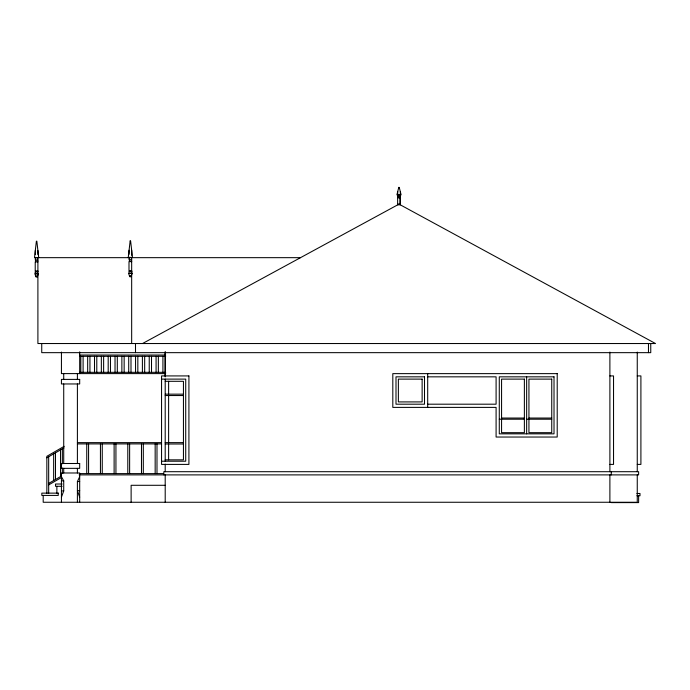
<?xml version="1.0" encoding="UTF-8"?>
<svg xmlns="http://www.w3.org/2000/svg" width="690" height="690" viewBox="0 0 690 690"><rect width="100%" height="100%" fill="white"/><g stroke="black" fill="none" stroke-linecap="round" stroke-linejoin="round"><path stroke-width="1.03" d="M165.203 375.955L165.203 351.745M61.436 497.197L63.721 490.926L63.721 480.844L61.436 476.712M77.401 502.26L77.401 481.525L79.686 476.712M64.179 446.318L46.842 456.323L46.842 493.264M46.842 457.798L63.98 447.905M48.671 483.431L61.436 476.057M48.671 484.906L61.436 477.532M142.528 343.534L398.07 204.645M397.587 204.732L400.442 204.732M129.392 257.663L34.5 257.663L36.38 241.207L36.837 241.207L38.718 257.663M131.669 257.663L300.521 257.663M131.669 259.854L129.09 259.854L129.09 257.396M37.898 260.121L35.319 260.121L35.319 257.663M131.764 261.613L128.996 261.613L128.996 270.687L131.764 270.687M37.993 261.881L35.225 261.881L35.225 270.954L37.993 270.954M38.036 271.817L35.181 271.817L35.181 273.369L38.036 273.369M129.461 275.75L131.298 275.75M79.686 355.031L165.686 355.031M79.686 356.307L165.686 356.307M79.686 372.324L165.686 372.324M165.686 373.601L61.436 373.601L61.436 352.064M609.891 375.921L613.539 375.921L613.539 464.405L609.891 464.405M637.258 375.921L640.907 375.921L640.907 464.405L637.258 464.405M427.697 376.835L496.093 376.835L496.093 404.193L427.697 404.193M161.555 379.112L185.722 379.112L185.722 461.213L161.555 461.213M165.203 381.303L183.445 381.303L183.445 459.842L165.203 459.842M165.203 394.163L183.445 394.163M165.203 395.534L183.445 395.534M501.57 418.045L524.374 418.045M528.937 418.045L551.741 418.045M499.284 419.21L524.374 419.21M526.651 419.21L551.741 419.21M77.401 442.635L161.357 442.635M165.203 442.635L183.445 442.635M77.401 443.911L161.357 443.911M165.203 443.998L183.445 443.998M79.686 473.616L163.539 473.616M79.126 474.893L638.621 474.893L638.621 471.701L163.832 471.701L163.832 474.893M61.436 480.844L63.721 480.844M77.401 481.525L79.686 481.525M62.143 484.018L55.511 484.018L55.511 486.295L62.143 486.295M165.203 485.294L131.126 485.294L131.126 502.26M79.686 490.65L77.401 490.65L79.686 497.197M61.436 490.926L63.721 490.926M636.913 493.479L639.992 493.479L639.992 495.756L636.913 495.756M611.262 502.605L638.621 502.605L638.621 495.756M399.959 204.654L655.5 343.534L37.907 343.534L37.898 257.663M650.756 343.534L650.756 352.659L41.736 352.659L41.736 343.534M648.471 343.534L648.471 352.659M637.258 352.072L637.258 471.701M637.258 474.893L637.258 502.26L43.194 502.26L43.194 495.42M611.262 471.701L611.262 474.893M609.891 352.072L609.891 471.701M609.891 474.893L609.891 502.26M526.651 376.835L526.651 433.846M427.697 373.635L427.697 407.393M400.304 191.604L400.304 196.572L397.725 196.572L397.725 191.604M399.933 194.856L399.933 204.732M398.096 194.856L398.096 197.806M398.096 204.128L398.096 204.732M168.619 381.303L168.619 394.163M168.619 395.534L168.619 442.635M168.619 443.998L168.619 459.842M165.203 352.072L165.203 376.861M165.203 379.112L165.203 461.213M165.203 464.154L165.203 471.701M165.203 474.893L165.203 502.26M162.918 356.307L162.918 372.324M158.355 356.307L158.355 372.324M156.992 443.911L156.992 473.616M156.078 356.307L156.078 372.324M155.164 443.911L155.164 473.616M151.515 356.307L151.515 372.324M149.238 356.307L149.238 372.324M144.676 356.307L144.676 372.324M143.304 443.911L143.304 473.616M142.399 356.307L142.399 372.324M141.484 443.911L141.484 473.616M137.836 356.307L137.836 372.324M135.55 356.307L135.55 372.324M135.499 343.534L135.499 352.659M131.669 250.22L131.669 255.343M131.669 257.396L131.669 343.534M131.298 257.396L131.298 261.613M131.298 270.687L131.298 271.549M130.996 356.307L130.996 372.324M129.625 443.911L129.625 473.616M129.461 257.396L129.461 261.613M129.461 270.687L129.461 271.549M129.09 250.22L129.09 254.317M128.711 356.307L128.711 372.324M127.797 443.911L127.797 473.616M124.148 356.307L124.148 372.324M121.871 356.307L121.871 372.324M117.309 356.307L117.309 372.324M115.937 443.911L115.937 473.616M115.032 356.307L115.032 372.324M114.117 443.911L114.117 473.616M110.469 356.307L110.469 372.324M108.192 356.307L108.192 372.324M103.629 356.307L103.629 372.324M102.258 443.911L102.258 473.616M101.344 356.307L101.344 372.324M100.438 443.911L100.438 473.616M96.79 356.307L96.79 372.324M94.504 356.307L94.504 372.324M89.942 356.307L89.942 372.324M88.579 443.911L88.579 473.616M87.665 356.307L87.665 372.324M86.75 443.911L86.75 473.616M83.102 356.307L83.102 372.324M80.825 356.307L80.825 372.324M79.686 351.848L79.686 373.601M79.686 502.26L79.686 472.986L61.436 472.986L61.436 502.26M77.401 373.601L77.401 379.397M77.401 383.959L77.401 463.499M77.401 468.346L77.401 472.986M63.721 373.601L63.721 379.397M63.721 383.959L63.721 463.499M63.721 468.346L63.721 472.986M62.35 448.845L62.35 463.792M62.35 468.061L62.35 473.4M60.53 449.897L60.53 476.583M56.873 486.295L56.873 493.134M55.476 452.812L55.476 479.498M53.656 453.865L53.656 480.55M48.671 456.745L48.671 493.264M37.898 250.487L37.898 254.584M37.527 257.663L37.527 261.881M37.527 270.954L37.527 271.817M37.527 273.369L37.527 276.017L35.69 276.017L35.69 273.369M35.69 257.663L35.69 261.881M35.69 270.954L35.69 271.817M35.319 250.487L35.319 254.584M130.151 240.939L128.271 257.396L132.489 257.396L130.608 240.939L130.151 240.939M398.777 187.395L396.905 194.856L401.123 194.856L399.243 187.395L398.777 187.395M38.364 273.775L37.208 277.044L36.009 277.044L34.854 273.775L38.364 273.775M132.135 273.499L130.979 276.776L129.78 276.776L128.625 273.499L132.135 273.499M400.398 197.806L397.63 197.806L397.63 204.128L400.398 204.128L400.398 197.806M131.807 271.549L128.952 271.549L128.952 273.102L131.807 273.102L131.807 271.549M557.21 373.635L392.808 373.635L392.808 407.393L496.093 407.393L496.093 437.037L557.21 437.037L557.21 373.635M188.913 375.921L161.555 375.921L161.555 464.405L188.913 464.405L188.913 375.921M424.505 376.835L396 376.835L396 404.193L424.505 404.193L424.505 376.835M554.018 376.835L499.284 376.835L499.284 433.846L554.018 433.846L554.018 376.835M422.133 379.112L398.372 379.112L398.372 401.916L422.133 401.916L422.133 379.112M524.374 379.112L501.57 379.112L501.57 432.682L524.374 432.682L524.374 379.112M551.741 379.112L528.937 379.112L528.937 432.682L551.741 432.682L551.741 379.112M79.686 379.397L61.436 379.397L61.436 383.959L79.686 383.959L79.686 379.397M79.686 463.499L61.436 463.499L61.436 468.346L79.686 468.346L79.686 463.499M58.245 493.134L41.823 493.134L41.823 495.42L58.245 495.42L58.245 493.134"/></g></svg>
